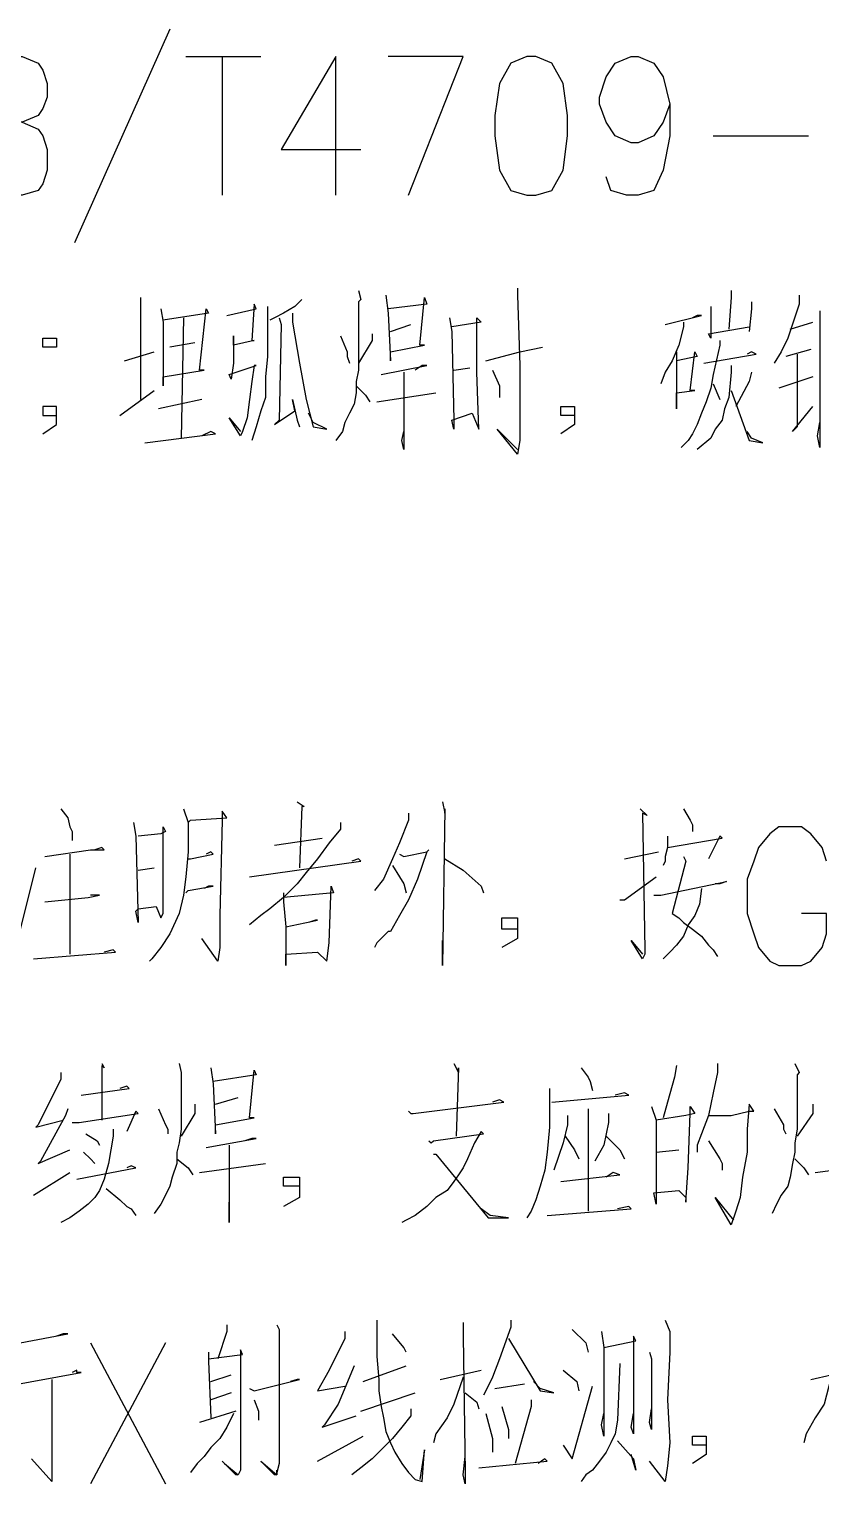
# Model space of a CAD drawing. Header units: millimetres. Extents: x -892 to 4698, y -3687 to 4524.
# Drawn here: x 3258.4 to 3485.5, y 3663.5 to 4080.6 of the extents above; entities that cross this region are included whole.
import ezdxf

# ---------------------------------------------------------------- set-up
doc = ezdxf.new("R2010")
doc.units = ezdxf.units.MM
doc.layers.add('1', color=7, linetype='Continuous')

msp = doc.modelspace()

# ---------------------------------------------------------------- linework, layer by layer
at = {"layer": '1', "color": 0, "lineweight": 25}
for points in [[(3298.83, 4080.59), (3271.46, 4019.34)], [(3256.47, 4053.88), (3261.03, 4051.92), (3262.34, 4049.96), (3263.64, 4046.05), (3263.64, 4040.19), (3262.34, 4036.28), (3261.03, 4034.32), (3256.47, 4033.02), (3242.78, 4033.02), (3242.78, 4072.77), (3256.47, 4072.77), (3261.03, 4070.82), (3262.34, 4068.86), (3263.64, 4064.95), (3263.64, 4061.04), (3262.34, 4057.79), (3261.03, 4055.83), (3256.47, 4053.88), (3242.78, 4053.88)], [(3303.39, 4072.77), (3324.9, 4072.77)], [(3313.82, 4072.77), (3313.82, 4033.02)], [(3346.4, 4033.02), (3346.4, 4072.77), (3330.76, 4046.05), (3353.57, 4046.05)], [(3367.26, 4033.02), (3382.9, 4072.77), (3361.39, 4072.77)], [(3401.15, 4072.77), (3396.59, 4070.82), (3393.33, 4064.95), (3392.02, 4055.83), (3392.02, 4049.96), (3393.33, 4040.19), (3396.59, 4034.32), (3401.15, 4033.02), (3403.75, 4033.02), (3408.32, 4034.32), (3411.57, 4040.19), (3412.88, 4049.96), (3412.88, 4055.83), (3411.57, 4064.95), (3408.32, 4070.82), (3403.75, 4072.77), (3401.15, 4072.77)], [(3442.2, 4059.09), (3440.25, 4053.88), (3437.64, 4049.96), (3433.08, 4048.01), (3431.13, 4048.01), (3426.56, 4049.96), (3423.96, 4053.88), (3422, 4059.09), (3422, 4061.04), (3423.96, 4066.91), (3426.56, 4070.82), (3431.13, 4072.77), (3433.08, 4072.77), (3437.64, 4070.82), (3440.25, 4066.91), (3442.2, 4059.09), (3442.2, 4049.96), (3440.25, 4040.19), (3437.64, 4034.32), (3433.08, 4033.02), (3429.82, 4033.02), (3425.26, 4034.32), (3423.96, 4038.23)], [(3454.59, 4049.96), (3481.96, 4049.96)], [(3352.92, 4005.65), (3353.57, 4003.04), (3352.92, 4002.39), (3352.92, 3991.31), (3352.92, 3986.75), (3352.92, 3982.84), (3352.27, 3979.58), (3352.27, 3976.32), (3351.62, 3973.06), (3350.31, 3970.46), (3349.01, 3967.85), (3348.36, 3965.24), (3346.4, 3962.64)], [(3360.74, 4004.35), (3361.39, 3999.13), (3362.05, 3985.45), (3362.05, 3988.05), (3371.82, 3990.01), (3370.52, 3990.01), (3371.82, 4003.69), (3372.47, 4001.74), (3361.39, 4000.44)], [(3398.54, 4006.3), (3398.54, 4004.35), (3399.19, 3984.14), (3399.19, 3971.76), (3399.19, 3962.64), (3398.54, 3958.73), (3392.68, 3965.9), (3398.54, 3960.03)], [(3459.8, 4005.65), (3459.8, 4004.35), (3459.8, 4003.69), (3459.15, 3994.57)], [(3479.35, 4004.35), (3479.35, 4001.74), (3476.09, 3991.96), (3474.14, 3988.05), (3472.18, 3984.79)], [(3290.36, 4003.69), (3290.36, 4001.09), (3290.36, 3974.37)], [(3296.22, 4000.44), (3296.88, 3996.53), (3296.88, 3978.28), (3296.88, 3980.88), (3308.61, 3982.84), (3307.3, 3982.84), (3309.26, 4000.44), (3309.91, 3999.13), (3296.88, 3997.18)], [(3315.12, 3998.48), (3323.6, 4000.44), (3322.94, 4001.74), (3322.29, 3991.31), (3322.94, 3991.31), (3317.08, 3990.01), (3317.08, 3992.62), (3317.08, 3988.71), (3317.08, 3984.79), (3316.43, 3980.23), (3315.77, 3981.54), (3323.6, 3984.14), (3322.94, 3984.14), (3322.29, 3979.58), (3321.64, 3974.37), (3320.99, 3969.15), (3319.68, 3965.24), (3319.03, 3963.94), (3315.77, 3969.15), (3319.03, 3965.24)], [(3326.85, 4001.09), (3326.85, 3997.83), (3326.85, 3993.27), (3326.85, 3986.75), (3326.2, 3980.88), (3326.2, 3975.67), (3326.2, 3975.02), (3324.9, 3971.11), (3323.6, 3966.55), (3322.29, 3962.64)], [(3336.63, 4003.04), (3334.67, 4001.09), (3331.42, 3999.13), (3328.81, 3997.83), (3327.51, 3997.18)], [(3453.94, 4001.09), (3453.94, 4000.44), (3453.94, 3991.96), (3453.28, 3993.27), (3465.01, 3995.22)], [(3465.67, 4002.39), (3465.67, 4001.09), (3465.67, 4000.44), (3465.01, 3993.92)], [(3302.74, 3997.83), (3302.09, 3963.29)], [(3330.11, 3997.83), (3330.76, 3995.87), (3330.11, 3968.5), (3328.81, 3967.2), (3334.67, 3971.11), (3334.02, 3974.37), (3335.33, 3968.5), (3335.98, 3966.55)], [(3334.02, 3999.13), (3334.02, 3997.83), (3334.02, 3996.53), (3335.98, 3984.79), (3337.93, 3974.37), (3339.89, 3966.55), (3343.8, 3965.9), (3339.89, 3967.85), (3338.58, 3970.46)], [(3362.05, 3993.92), (3367.91, 3995.87)], [(3378.99, 3997.83), (3379.64, 3993.92), (3380.29, 3968.5), (3380.29, 3965.9), (3379.64, 3968.5), (3385.51, 3970.46), (3387.46, 3965.9), (3386.81, 3982.19), (3386.81, 3997.83), (3388.11, 3996.53), (3379.64, 3995.22)], [(3446.12, 3996.53), (3446.12, 3995.22), (3444.81, 3990.01), (3442.86, 3985.45), (3440.9, 3982.19), (3439.6, 3978.93)], [(3440.9, 3995.87), (3451.33, 3998.48), (3450.68, 3998.48), (3450.03, 3998.48), (3448.72, 3997.83)], [(3476.75, 3994.57), (3483.26, 3996.53)], [(3485.22, 3999.78), (3485.22, 3995.87), (3485.22, 3960.68), (3484.57, 3963.94), (3485.22, 3967.85)], [(3266.25, 3991.96), (3266.25, 3989.36), (3262.34, 3989.36), (3262.34, 3991.96), (3266.25, 3991.96)], [(3347.71, 3992.62), (3349.66, 3988.05), (3349.66, 3986.75), (3350.31, 3984.79)], [(3356.83, 3993.27), (3356.83, 3991.31), (3352.92, 3984.79)], [(3285.8, 3985.45), (3294.27, 3988.05)], [(3306, 3990.66), (3298.83, 3989.36)], [(3389.42, 3985.45), (3399.19, 3988.05), (3405.71, 3989.36)], [(3444.16, 3988.05), (3444.16, 3985.45), (3444.16, 3971.76), (3444.16, 3976.32), (3449.37, 3976.97), (3448.07, 3976.97), (3449.37, 3988.05), (3450.03, 3986.75), (3444.16, 3985.45)], [(3456.54, 3991.31), (3456.54, 3990.01), (3454.59, 3981.54), (3453.94, 3977.63), (3452.63, 3973.72), (3451.33, 3970.46), (3450.03, 3967.2), (3448.72, 3964.59), (3447.42, 3962.64), (3445.46, 3960.68)], [(3451.98, 3984.79), (3466.97, 3987.4), (3465.67, 3988.05), (3464.36, 3987.4)], [(3482.61, 3988.71), (3475.44, 3986.75)], [(3478.7, 3987.4), (3478.7, 3966.55), (3477.4, 3965.24), (3483.26, 3972.41)], [(3359.44, 3981.54), (3372.47, 3984.14), (3371.17, 3984.14), (3369.21, 3982.84)], [(3380.29, 3982.84), (3384.86, 3983.49)], [(3459.8, 3984.14), (3459.8, 3982.19), (3459.15, 3975.02), (3457.85, 3971.76), (3457.19, 3968.5), (3455.24, 3965.9), (3453.94, 3963.29), (3450.03, 3960.03)], [(3365.96, 3982.19), (3365.96, 3960.03), (3365.3, 3962.64), (3365.96, 3965.24)], [(3391.37, 3982.84), (3393.33, 3978.28), (3393.33, 3975.02)], [(3465.67, 3982.19), (3465.01, 3979.58), (3461.1, 3972.41)], [(3483.26, 3980.88), (3473.49, 3977.63)], [(3284.49, 3969.81), (3294.27, 3976.97)], [(3352.27, 3978.28), (3354.88, 3975.67), (3356.18, 3973.72)], [(3358.14, 3973.72), (3375.08, 3976.32)], [(3454.59, 3978.93), (3456.54, 3974.37)], [(3459.8, 3976.97), (3465.01, 3962.64), (3468.92, 3961.99), (3465.67, 3963.29), (3464.36, 3965.24)], [(3262.34, 3964.59), (3266.25, 3967.2), (3266.25, 3972.41), (3262.34, 3972.41), (3262.34, 3969.81), (3266.25, 3969.81)], [(3307.95, 3974.37), (3295.57, 3971.76)], [(3414.83, 3969.81), (3410.92, 3969.81), (3410.92, 3972.41), (3414.83, 3972.41), (3414.83, 3967.2), (3410.92, 3964.59)], [(3291.66, 3961.99), (3311.86, 3964.59), (3310.56, 3965.24), (3307.95, 3963.94)], [(3335.33, 3859.02), (3337.28, 3857.71), (3336.63, 3857.71), (3335.98, 3840.12)], [(3377.03, 3859.02), (3377.69, 3855.76), (3377.69, 3857.06), (3377.03, 3812.09), (3377.03, 3814.7), (3377.03, 3819.26)], [(3267.55, 3857.06), (3269.5, 3854.45), (3270.16, 3851.85), (3270.81, 3850.54), (3270.81, 3847.94)], [(3302.74, 3857.06), (3304.04, 3853.15), (3304.04, 3844.68), (3303.39, 3837.51), (3302.74, 3832.3), (3301.44, 3827.08), (3298.83, 3821.22), (3296.22, 3817.31), (3293.62, 3814.05), (3292.97, 3813.4)], [(3304.04, 3853.15), (3304.7, 3853.8), (3315.12, 3854.45), (3313.82, 3856.41), (3313.82, 3853.8), (3313.17, 3826.43), (3313.17, 3821.22), (3313.17, 3817.31), (3312.52, 3813.4), (3307.95, 3819.91)], [(3367.26, 3855.76), (3367.26, 3853.8), (3364.65, 3847.29), (3362.7, 3842.72), (3360.09, 3836.86), (3357.48, 3833.6)], [(3433.73, 3857.06), (3435.69, 3855.11), (3434.38, 3855.76), (3435.04, 3816.66), (3435.04, 3815.35), (3434.38, 3814.05), (3431.13, 3819.26), (3434.38, 3815.35)], [(3446.12, 3857.06), (3448.07, 3853.8), (3448.72, 3852.5), (3448.72, 3850.54)], [(3288.4, 3853.15), (3289.06, 3849.24), (3289.71, 3824.48), (3289.06, 3827.73), (3289.71, 3828.39), (3294.92, 3829.04), (3296.22, 3825.78), (3296.88, 3827.08), (3296.88, 3839.47), (3296.88, 3851.85), (3297.53, 3850.54), (3296.22, 3849.89), (3289.71, 3849.24)], [(3347.71, 3853.15), (3347.71, 3851.2), (3344.45, 3847.29), (3341.19, 3842.72), (3337.93, 3838.81), (3335.33, 3835.56), (3331.42, 3831.64), (3327.51, 3828.39), (3324.9, 3826.43), (3321.64, 3823.82)], [(3487.17, 3842.07), (3485.87, 3845.98), (3482.61, 3849.89), (3480, 3851.85), (3473.49, 3851.85), (3470.88, 3849.89), (3467.62, 3845.98), (3466.32, 3842.07), (3464.36, 3836.86), (3464.36, 3827.08), (3466.32, 3821.22), (3467.62, 3817.31), (3470.88, 3813.4), (3473.49, 3812.09), (3480, 3812.09), (3482.61, 3813.4), (3485.87, 3817.31), (3487.17, 3821.22), (3487.17, 3827.08), (3480, 3827.08)], [(3262.99, 3843.38), (3276.02, 3845.33), (3279.93, 3845.33), (3279.28, 3845.98), (3277.32, 3845.33)], [(3328.81, 3846.63), (3342.49, 3848.59)], [(3441.55, 3849.24), (3441.55, 3845.98), (3440.9, 3843.38), (3440.9, 3842.07), (3440.25, 3840.77)], [(3441.55, 3845.98), (3457.19, 3848.59), (3456.54, 3849.24), (3453.28, 3842.72)], [(3270.16, 3844.03), (3270.16, 3815.35)], [(3304.04, 3842.72), (3304.7, 3842.72), (3311.21, 3844.03), (3310.56, 3844.68), (3309.26, 3844.03)], [(3321.64, 3837.51), (3353.57, 3842.07), (3352.92, 3842.72), (3350.97, 3842.07)], [(3364.65, 3844.03), (3365.96, 3843.38), (3372.47, 3844.68), (3373.12, 3845.33), (3372.47, 3844.68), (3369.87, 3836.86), (3367.26, 3830.99), (3364.65, 3826.43), (3362.05, 3821.87), (3361.39, 3821.87), (3358.14, 3818.61), (3357.48, 3817.31)], [(3377.69, 3842.72), (3382.9, 3839.47), (3388.11, 3834.9), (3388.77, 3832.95)], [(3429.17, 3842.72), (3438.95, 3844.68)], [(3446.12, 3843.38), (3446.77, 3842.07), (3442.86, 3827.08), (3444.81, 3825.78), (3446.12, 3824.48), (3448.72, 3822.52), (3451.33, 3820.57), (3453.28, 3817.96), (3454.59, 3816.66), (3455.89, 3814.7)], [(3249.95, 3817.96), (3253.86, 3814.05), (3260.38, 3840.12)], [(3289.71, 3839.47), (3294.27, 3840.12)], [(3362.7, 3840.77), (3364.65, 3837.51), (3365.96, 3835.56), (3366.61, 3832.95)], [(3427.87, 3830.99), (3429.17, 3830.99), (3438.29, 3837.51)], [(3303.39, 3832.95), (3304.04, 3833.6), (3311.21, 3834.9), (3309.91, 3834.9), (3308.61, 3834.25)], [(3331.42, 3832.95), (3331.42, 3830.34), (3332.07, 3823.17), (3332.07, 3812.09), (3332.07, 3815.35), (3341.19, 3816), (3343.8, 3813.4), (3344.45, 3818.61), (3345.1, 3834.9), (3345.75, 3832.95), (3331.42, 3831.64)], [(3437.64, 3832.3), (3438.95, 3832.3), (3439.6, 3832.3), (3458.5, 3836.21), (3456.54, 3835.56), (3455.24, 3835.56)], [(3451.33, 3834.25), (3450.68, 3829.69), (3449.37, 3826.43), (3447.42, 3823.82), (3446.12, 3820.57), (3444.16, 3817.96), (3442.2, 3816), (3440.25, 3814.05)], [(3262.99, 3830.34), (3275.37, 3831.64), (3278.63, 3832.3), (3277.32, 3832.3), (3276.02, 3832.3)], [(3332.07, 3823.17), (3341.19, 3825.13), (3340.54, 3825.13), (3338.58, 3824.48)], [(3398.54, 3822.52), (3393.98, 3822.52), (3393.98, 3825.78), (3398.54, 3825.78), (3398.54, 3819.91), (3393.98, 3817.31)], [(3259.73, 3814.05), (3283.19, 3816), (3282.54, 3816.66), (3279.93, 3816)], [(3279.28, 3784.07), (3279.93, 3782.77), (3279.28, 3783.42), (3279.28, 3767.78)], [(3301.44, 3784.07), (3302.09, 3781.46), (3302.09, 3780.81), (3302.09, 3770.38), (3302.09, 3765.17), (3301.44, 3761.26), (3300.79, 3758.65), (3300.79, 3755.4), (3299.48, 3751.49), (3298.83, 3748.88), (3297.53, 3746.27), (3296.22, 3743.67), (3294.27, 3741.06)], [(3380.29, 3784.07), (3381.6, 3781.46), (3381.6, 3782.77), (3380.94, 3763.22)], [(3444.16, 3783.42), (3443.51, 3780.16), (3441.55, 3772.99), (3440.25, 3768.43)], [(3455.89, 3784.07), (3455.89, 3781.46), (3454.59, 3775.6), (3453.28, 3769.08), (3451.33, 3763.87), (3450.03, 3760.61), (3450.03, 3758.65)], [(3478.05, 3784.07), (3479.35, 3781.46), (3478.7, 3780.81), (3478.7, 3770.38), (3478.7, 3765.17), (3478.05, 3761.26), (3478.05, 3758.65), (3477.4, 3755.4), (3476.75, 3751.49), (3476.09, 3748.88), (3474.14, 3746.27), (3472.83, 3743.67), (3471.53, 3741.06)], [(3267.55, 3781.46), (3267.55, 3779.51), (3261.03, 3766.47), (3260.38, 3765.82), (3268.2, 3767.78)], [(3310.56, 3782.77), (3311.21, 3778.21), (3311.86, 3763.87), (3311.86, 3766.47), (3322.94, 3768.43), (3321.64, 3768.43), (3322.94, 3782.12), (3323.6, 3780.81), (3311.21, 3778.86)], [(3416.79, 3782.77), (3418.74, 3780.16), (3419.4, 3778.86), (3420.05, 3776.25)], [(3273.41, 3774.95), (3287.1, 3776.9), (3286.45, 3777.55), (3284.49, 3776.9)], [(3407.66, 3776.9), (3407.66, 3772.99), (3407.66, 3765.82), (3407.01, 3758.65), (3406.36, 3753.44), (3405.06, 3748.88), (3403.75, 3744.97), (3402.45, 3741.71), (3401.15, 3739.75)], [(3408.32, 3772.99), (3430.47, 3774.95), (3429.17, 3775.6), (3426.56, 3774.95)], [(3269.5, 3771.04), (3268.85, 3769.08), (3261.68, 3756.05), (3261.03, 3755.4), (3270.16, 3759.31)], [(3295.57, 3771.04), (3297.53, 3766.47), (3298.18, 3765.17), (3298.18, 3763.87)], [(3306, 3772.34), (3306, 3769.73), (3302.09, 3763.22)], [(3311.86, 3772.34), (3318.38, 3774.3)], [(3367.26, 3770.38), (3367.91, 3769.73), (3368.56, 3769.73), (3394.63, 3772.99), (3393.33, 3773.64), (3391.37, 3772.99)], [(3418.74, 3771.04), (3418.74, 3769.73), (3418.74, 3741.71)], [(3436.99, 3771.69), (3438.29, 3767.78), (3438.29, 3758.65), (3438.29, 3750.83), (3438.29, 3743.67), (3437.64, 3746.92), (3444.81, 3747.58), (3446.77, 3745.62), (3446.77, 3744.32), (3447.42, 3754.09), (3448.07, 3769.73), (3448.07, 3771.69), (3449.37, 3769.73), (3446.77, 3769.08), (3438.29, 3767.78)], [(3453.28, 3769.08), (3459.8, 3769.08), (3465.01, 3770.38), (3466.32, 3770.38), (3465.01, 3772.34), (3464.36, 3765.17), (3464.36, 3758.65), (3463.06, 3751.49), (3462.41, 3745.62), (3461.1, 3741.71), (3459.8, 3737.8), (3455.24, 3745.62), (3460.45, 3739.1)], [(3472.18, 3771.04), (3474.79, 3766.47), (3474.79, 3765.17), (3475.44, 3763.87)], [(3483.26, 3772.34), (3483.26, 3769.73), (3478.7, 3763.22)], [(3270.81, 3767.13), (3272.76, 3767.13), (3289.71, 3769.73), (3289.06, 3770.38), (3286.45, 3764.52)], [(3412.88, 3769.08), (3412.88, 3766.47), (3411.57, 3761.26), (3410.27, 3757.35), (3408.97, 3753.44)], [(3424.61, 3769.73), (3424.61, 3767.13), (3423.31, 3760.61), (3420.7, 3756.05)], [(3282.54, 3765.17), (3282.54, 3763.22), (3281.23, 3755.4), (3279.93, 3750.83), (3278.63, 3747.58), (3277.32, 3745.62), (3275.37, 3743.67), (3272.76, 3741.71), (3270.16, 3739.75), (3267.55, 3738.45)], [(3274.72, 3763.87), (3277.98, 3761.91), (3278.63, 3760.61)], [(3309.26, 3759.96), (3323.6, 3762.56), (3322.29, 3762.56), (3320.34, 3761.91)], [(3373.12, 3761.91), (3373.78, 3761.26), (3374.43, 3761.91), (3388.77, 3763.87), (3388.11, 3764.52), (3386.16, 3761.26), (3384.2, 3756.7), (3382.9, 3754.09), (3381.6, 3752.14), (3380.29, 3750.18), (3378.34, 3747.58), (3375.08, 3745.62), (3372.47, 3743.01), (3369.21, 3740.41), (3366.61, 3739.1), (3365.3, 3738.45)], [(3412.23, 3763.22), (3414.83, 3759.31), (3416.14, 3756.7)], [(3423.96, 3763.22), (3427.87, 3759.31), (3429.17, 3756.7)], [(3274.07, 3758.65), (3276.02, 3756.7), (3277.32, 3755.4)], [(3315.77, 3760.61), (3315.77, 3738.45), (3315.77, 3741.71), (3315.77, 3744.32)], [(3374.43, 3758), (3375.08, 3758), (3390.07, 3739.75), (3395.93, 3739.75), (3390.72, 3740.41), (3388.11, 3742.36)], [(3438.29, 3758.65), (3444.81, 3759.31)], [(3453.28, 3761.91), (3456.54, 3756.7), (3457.19, 3755.4), (3457.19, 3753.44)], [(3272.11, 3750.83), (3289.06, 3754.09), (3287.75, 3754.74), (3286.45, 3754.09)], [(3300.79, 3756.7), (3304.04, 3754.09), (3305.35, 3752.14)], [(3307.3, 3752.79), (3326.2, 3755.4)], [(3478.05, 3756.7), (3480.66, 3754.09), (3481.96, 3752.14)], [(3483.91, 3752.79), (3503.46, 3755.4)], [(3259.73, 3746.27), (3270.16, 3752.79)], [(3335.98, 3748.88), (3331.42, 3748.88), (3331.42, 3751.49), (3335.98, 3751.49), (3335.98, 3745.62), (3331.42, 3743.01)], [(3410.92, 3750.18), (3427.87, 3752.14), (3425.91, 3752.79), (3423.96, 3751.49)], [(3280.58, 3748.23), (3284.49, 3744.97), (3286.45, 3743.01), (3287.75, 3742.36), (3289.06, 3740.41)], [(3407.01, 3740.41), (3431.13, 3742.36), (3430.47, 3743.01), (3427.22, 3742.36)], [(3315.12, 3709.13), (3315.12, 3707.17), (3312.52, 3699.35)], [(3329.46, 3709.13), (3330.11, 3707.82), (3330.11, 3707.17), (3330.11, 3671.98), (3330.11, 3669.37), (3329.46, 3666.76), (3329.46, 3666.11), (3328.81, 3666.11), (3324.9, 3670.02), (3329.46, 3666.11), (3329.46, 3667.42)], [(3358.14, 3710.43), (3358.14, 3708.47), (3358.14, 3700), (3358.79, 3693.48), (3358.79, 3690.23), (3359.44, 3685.66), (3360.09, 3682.41), (3360.74, 3678.5), (3362.05, 3675.24), (3363.35, 3672.63), (3365.3, 3669.37), (3367.26, 3666.76), (3369.21, 3664.81), (3371.17, 3664.16), (3371.82, 3673.28), (3370.52, 3664.81)], [(3382.9, 3709.78), (3382.9, 3707.17), (3382.9, 3705.87), (3383.55, 3666.76), (3383.55, 3663.51), (3382.9, 3666.11), (3383.55, 3671.33)], [(3396.59, 3710.43), (3396.59, 3708.47), (3393.33, 3699.35), (3391.37, 3694.14), (3389.42, 3690.23), (3388.77, 3688.92)], [(3440.9, 3710.43), (3442.2, 3707.17), (3442.2, 3701.3), (3441.55, 3687.62), (3442.2, 3675.24), (3441.55, 3668.72), (3440.9, 3664.16), (3436.34, 3670.02)], [(3255.82, 3703.91), (3269.5, 3706.52), (3268.2, 3706.52), (3266.25, 3705.87)], [(3276.02, 3703.91), (3297.53, 3663.51)], [(3297.53, 3703.91), (3276.02, 3663.51)], [(3349.01, 3707.17), (3349.01, 3705.21), (3344.45, 3696.09), (3341.19, 3690.23), (3349.01, 3691.53)], [(3366.61, 3701.3), (3365.96, 3702.61), (3362.7, 3706.52)], [(3395.93, 3705.21), (3405.06, 3690.23), (3408.97, 3689.57), (3405.06, 3690.88), (3403.1, 3692.83)], [(3414.18, 3707.82), (3418.09, 3703.91), (3418.74, 3701.3)], [(3422.65, 3707.17), (3423.31, 3702.61), (3423.31, 3690.88), (3423.31, 3682.41), (3423.31, 3677.19), (3422.65, 3680.45), (3423.31, 3683.71)], [(3423.31, 3702.61), (3432.43, 3704.56), (3431.78, 3705.87), (3431.78, 3693.48), (3431.78, 3683.06), (3431.78, 3682.41), (3431.78, 3677.84), (3431.13, 3679.8), (3431.78, 3683.71)], [(3309.91, 3699.35), (3319.68, 3700.65), (3319.03, 3701.96), (3319.03, 3669.37), (3319.03, 3667.42), (3318.38, 3666.11), (3317.73, 3666.11), (3313.82, 3670.02), (3314.47, 3669.37), (3318.38, 3666.11)], [(3309.91, 3701.3), (3309.91, 3698.7), (3310.56, 3682.41)], [(3436.34, 3701.3), (3436.99, 3699.35), (3436.99, 3679.15), (3436.34, 3681.1), (3436.99, 3685.01)], [(3251.91, 3691.53), (3273.41, 3695.44), (3272.11, 3695.44), (3272.11, 3696.09), (3270.81, 3695.44)], [(3351.62, 3697.39), (3347.06, 3686.32), (3343.15, 3680.45), (3342.49, 3679.8), (3352.27, 3683.06)], [(3354.23, 3692.83), (3366.61, 3697.39)], [(3376.38, 3693.48), (3388.11, 3696.09)], [(3411.57, 3696.09), (3415.49, 3692.83), (3416.14, 3690.23)], [(3427.87, 3698.05), (3427.22, 3681.75), (3426.56, 3677.84), (3425.26, 3675.24), (3423.96, 3672.63), (3422, 3670.02), (3420.05, 3667.42), (3418.09, 3666.11), (3416.79, 3664.16)], [(3482.61, 3693.48), (3494.34, 3696.09)], [(3264.94, 3693.48), (3264.94, 3679.15), (3264.94, 3666.11), (3264.94, 3664.16), (3259.08, 3670.67)], [(3310.56, 3692.83), (3316.43, 3694.79)], [(3321.64, 3690.88), (3322.94, 3690.23), (3335.98, 3693.48), (3335.33, 3693.48), (3333.37, 3692.83)], [(3382.9, 3694.14), (3380.29, 3686.32), (3378.34, 3682.41), (3375.08, 3677.84), (3374.43, 3675.24)], [(3392.02, 3690.88), (3400.5, 3692.18)], [(3411.57, 3674.58), (3414.18, 3670.67), (3420.05, 3691.53)], [(3488.48, 3694.14), (3486.52, 3686.32), (3483.91, 3682.41), (3481.31, 3677.84), (3480.66, 3675.24)], [(3316.43, 3689.57), (3310.56, 3687.62)], [(3322.94, 3687.62), (3324.25, 3684.36), (3324.25, 3683.06), (3324.25, 3681.75)], [(3353.57, 3684.36), (3369.21, 3689.57)], [(3383.55, 3689.57), (3386.81, 3686.97), (3387.46, 3685.01)], [(3402.45, 3687.62), (3402.45, 3685.66), (3397.89, 3669.37)], [(3317.08, 3683.71), (3315.12, 3679.8), (3313.17, 3676.54), (3310.56, 3673.93), (3308.61, 3671.33), (3306.65, 3669.37), (3304.7, 3666.76)], [(3317.73, 3684.36), (3307.3, 3681.1)], [(3367.91, 3685.01), (3367.91, 3683.06), (3365.3, 3679.8), (3362.7, 3676.54), (3360.09, 3673.93), (3356.83, 3670.67), (3353.57, 3668.07), (3350.97, 3666.11)], [(3389.42, 3683.71), (3391.37, 3676.54), (3391.37, 3672.63)], [(3393.98, 3685.66), (3395.93, 3679.15), (3395.93, 3676.54)], [(3341.19, 3670.02), (3354.23, 3677.19)], [(3427.22, 3675.89), (3431.78, 3670.67), (3432.43, 3667.42), (3431.13, 3671.98)], [(3452.63, 3674.58), (3448.72, 3674.58), (3448.72, 3677.19), (3452.63, 3677.19), (3452.63, 3671.98), (3448.72, 3669.37)], [(3387.46, 3668.07), (3407.01, 3670.02), (3406.36, 3670.67), (3404.41, 3669.37)]]:
    msp.add_lwpolyline(points, dxfattribs=at)

doc.saveas('drawing.dxf')
